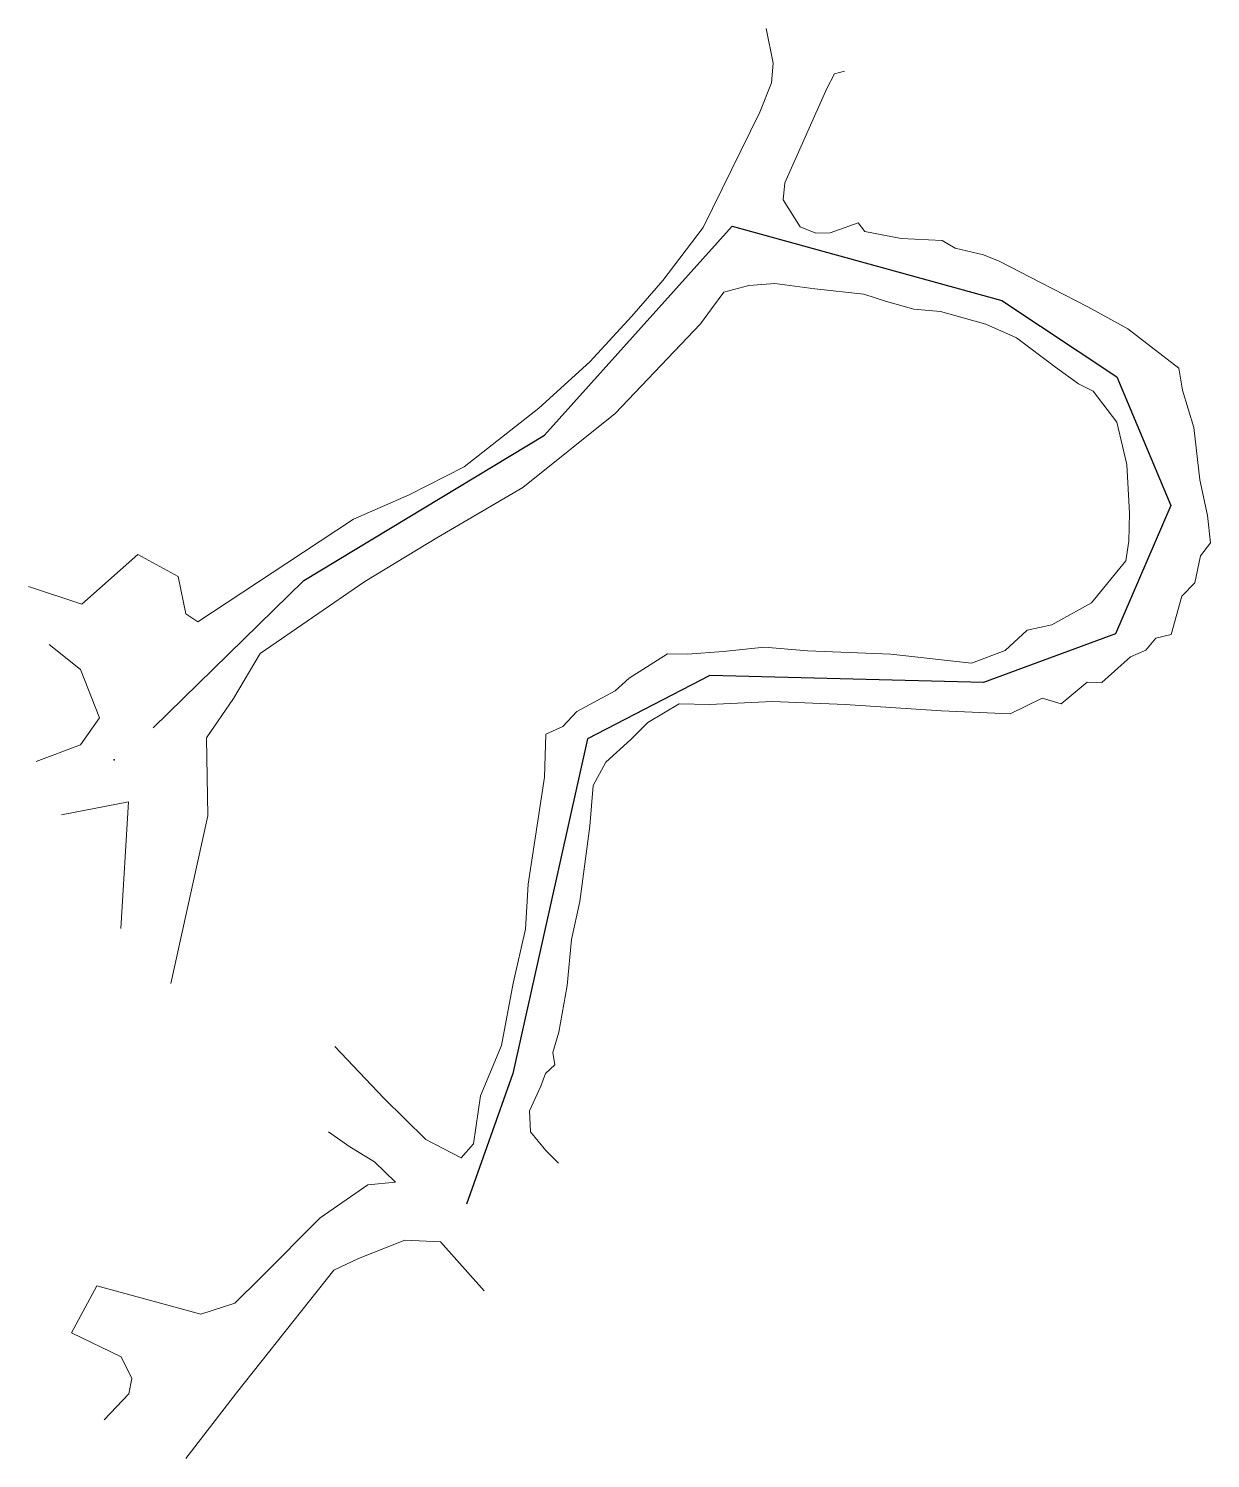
# Model space of a CAD drawing. Header units: millimetres. Extents: x 539441 to 539525, y 4477779 to 4477881.
import ezdxf

# ---------------------------------------------------------------- set-up
doc = ezdxf.new("R2010")
doc.units = ezdxf.units.MM
for name, color, linetype, lineweight, true_color in [('1478', 120, 'Continuous', 0, 0x00ffbf), ('GEOFENCE', 3, 'Continuous', 25, 0x00ff00), ('INIT_COORD', 5, 'Continuous', 25, 0x0000ff)]:
    doc.layers.add(name, color=color, linetype=linetype, lineweight=lineweight, true_color=true_color)

msp = doc.modelspace()

# ---------------------------------------------------------------- linework, layer by layer
at = {"layer": '1478'}
for p, q in [((539493.51, 4477878.28, 1476.38), (539493, 4477880.73, 1476.46)), ((539493.39, 4477876.88, 1476.44), (539493.51, 4477878.28, 1476.38)), ((539497.33, 4477876.46, 1476.8), (539497.86, 4477877.5, 1476.8)), ((539497.86, 4477877.5, 1476.8), (539498.59, 4477877.7, 1476.8)), ((539492.57, 4477874.78, 1476.47), (539493.39, 4477876.88, 1476.44)), ((539494.35, 4477869.77, 1476.51), (539497.33, 4477876.46, 1476.8)), ((539488.52, 4477866.58, 1476.54), (539492.57, 4477874.78, 1476.47)), ((539494.22, 4477868.54, 1476.43), (539494.35, 4477869.77, 1476.51)), ((539495.43, 4477866.62, 1476.48), (539494.22, 4477868.54, 1476.43)), ((539499.56, 4477866.92, 1476.91), (539497.57, 4477866.2, 1476.66)), ((539500.02, 4477866.29, 1476.91), (539499.56, 4477866.92, 1476.91)), ((539485.65, 4477862.81, 1476.19), (539488.52, 4477866.58, 1476.54)), ((539496.54, 4477866.18, 1476.59), (539495.43, 4477866.62, 1476.48)), ((539497.57, 4477866.2, 1476.66), (539496.54, 4477866.18, 1476.59)), ((539502.61, 4477865.81, 1476.93), (539500.02, 4477866.29, 1476.91)), ((539502.61, 4477865.81, 1476.93), (539505.54, 4477865.65, 1477.45)), ((539505.54, 4477865.65, 1477.45), (539506.46, 4477865.12, 1477.45)), ((539506.46, 4477865.12, 1477.45), (539508.48, 4477864.65, 1477.45)), ((539509.58, 4477864.18, 1477.83), (539508.48, 4477864.65, 1477.45)), ((539512.57, 4477862.64, 1478.65), (539509.58, 4477864.18, 1477.83)), ((539483.45, 4477860.27, 1476.17), (539485.65, 4477862.81, 1476.19)), ((539489.13, 4477860.8, 1476.1), (539489.99, 4477861.99, 1476.18)), ((539489.99, 4477861.99, 1476.18), (539491.77, 4477862.47, 1476.1)), ((539491.77, 4477862.47, 1476.1), (539493.62, 4477862.6, 1476.42)), ((539493.62, 4477862.6, 1476.42), (539496.48, 4477862.23, 1476.7)), ((539496.48, 4477862.23, 1476.7), (539499.95, 4477861.85, 1476.81)), ((539499.95, 4477861.85, 1476.81), (539501.58, 4477861.31, 1476.96)), ((539515.89, 4477860.95, 1479.41), (539512.57, 4477862.64, 1478.65)), ((539488.35, 4477859.73, 1476.17), (539489.13, 4477860.8, 1476.1)), ((539501.58, 4477861.31, 1476.96), (539503.51, 4477860.77, 1477.45)), ((539503.51, 4477860.77, 1477.45), (539505.41, 4477860.6, 1477.53)), ((539518.74, 4477859.38, 1479.97), (539515.89, 4477860.95, 1479.41)), ((539480.47, 4477857.04, 1475.8), (539483.45, 4477860.27, 1476.17)), ((539488.35, 4477859.73, 1476.17), (539482.27, 4477853.35, 1475.94)), ((539505.41, 4477860.6, 1477.53), (539508.63, 4477859.7, 1478.07)), ((539508.63, 4477859.7, 1478.07), (539510.82, 4477858.74, 1478.64)), ((539510.82, 4477858.74, 1478.64), (539513.6, 4477856.64, 1479.43)), ((539520.4, 4477858.09, 1480.35), (539518.74, 4477859.38, 1479.97)), ((539522.37, 4477856.58, 1480.85), (539520.4, 4477858.09, 1480.35)), ((539476.84, 4477853.73, 1475.81), (539480.47, 4477857.04, 1475.8)), ((539513.6, 4477856.64, 1479.43), (539515.22, 4477855.47, 1479.84)), ((539522.62, 4477855.01, 1480.99), (539522.37, 4477856.58, 1480.85)), ((539515.22, 4477855.47, 1479.84), (539516.28, 4477854.95, 1480.19)), ((539516.28, 4477854.95, 1480.19), (539517.95, 4477852.75, 1480.72)), ((539523.43, 4477852.37, 1481.01), (539522.62, 4477855.01, 1480.99)), ((539471.52, 4477849.56, 1475.72), (539476.84, 4477853.73, 1475.81)), ((539482.27, 4477853.35, 1475.94), (539475.71, 4477848.09, 1475.88)), ((539517.95, 4477852.75, 1480.72), (539518.67, 4477849.73, 1481.08)), ((539523.86, 4477848.65, 1481.17), (539523.43, 4477852.37, 1481.01)), ((539467.61, 4477847.57, 1475.77), (539471.52, 4477849.56, 1475.72)), ((539518.67, 4477849.73, 1481.08), (539518.85, 4477846.27, 1481.28)), ((539524.41, 4477846.11, 1481.43), (539523.86, 4477848.65, 1481.17)), ((539463.66, 4477845.83, 1475.7), (539467.61, 4477847.57, 1475.77)), ((539475.71, 4477848.09, 1475.88), (539469.59, 4477844.52, 1475.76)), ((539458.91, 4477842.71, 1475.6), (539463.66, 4477845.83, 1475.7)), ((539518.85, 4477846.27, 1481.28), (539518.82, 4477844.27, 1481.34)), ((539524.61, 4477844.16, 1481.48), (539524.41, 4477846.11, 1481.43)), ((539469.59, 4477844.52, 1475.76), (539464.47, 4477841.41, 1475.39)), ((539518.6, 4477842.88, 1481.39), (539518.82, 4477844.27, 1481.34)), ((539523.9, 4477843.24, 1481.42), (539524.61, 4477844.16, 1481.48)), ((539444.32, 4477839.8, 1476.83), (539448.3, 4477843.34, 1477.27)), ((539448.3, 4477843.34, 1477.27), (539451.18, 4477841.77, 1477.07)), ((539452.58, 4477838.54, 1475.13), (539458.91, 4477842.71, 1475.6)), ((539516.15, 4477839.9, 1482.44), (539518.6, 4477842.88, 1481.39)), ((539523.5, 4477841.31, 1481.6), (539523.9, 4477843.24, 1481.42)), ((539451.18, 4477841.77, 1477.07), (539451.73, 4477839.1, 1476.23)), ((539464.47, 4477841.41, 1475.39), (539457.01, 4477836.29, 1475.27)), ((539440.54, 4477841.05, 1477.6), (539444.32, 4477839.8, 1476.83)), ((539522.59, 4477840.36, 1481.58), (539523.5, 4477841.31, 1481.6)), ((539513.34, 4477838.32, 1482.33), (539516.15, 4477839.9, 1482.44)), ((539521.83, 4477837.64, 1481.85), (539522.59, 4477840.36, 1481.58)), ((539451.73, 4477839.1, 1476.23), (539452.58, 4477838.54, 1475.13)), ((539510.01, 4477836.49, 1482.41), (539511.57, 4477837.94, 1482.38)), ((539511.57, 4477837.94, 1482.38), (539513.34, 4477838.32, 1482.33)), ((539520.03, 4477836.53, 1481.93), (539520.73, 4477837.39, 1481.87)), ((539520.73, 4477837.39, 1481.87), (539521.83, 4477837.64, 1481.85)), ((539444.24, 4477835.16, 1477.52), (539442, 4477836.92, 1476.67)), ((539487.41, 4477836.23, 1487.5), (539489.94, 4477836.44, 1486.71)), ((539489.94, 4477836.44, 1486.71), (539492.9, 4477836.74, 1486.38)), ((539492.9, 4477836.74, 1486.38), (539495.94, 4477836.47, 1485.33)), ((539495.94, 4477836.47, 1485.33), (539501.87, 4477836.24, 1483.55)), ((539507.61, 4477835.61, 1482.52), (539510.01, 4477836.49, 1482.41)), ((539520.03, 4477836.53, 1481.93), (539518.92, 4477836.06, 1482.07)), ((539457.01, 4477836.29, 1475.27), (539455.12, 4477833.08, 1475.12)), ((539483.27, 4477834.53, 1488.09), (539485.98, 4477836.27, 1487.68)), ((539485.98, 4477836.27, 1487.68), (539487.41, 4477836.23, 1487.5)), ((539501.87, 4477836.24, 1483.55), (539507.61, 4477835.61, 1482.52)), ((539518.92, 4477836.06, 1482.07), (539516.89, 4477834.22, 1482.41)), ((539445.59, 4477831.72, 1474.67), (539444.24, 4477835.16, 1477.52)), ((539482.26, 4477833.64, 1488.28), (539483.27, 4477834.53, 1488.09)), ((539482.26, 4477833.64, 1488.28), (539479.55, 4477832.16, 1488.68)), ((539513.99, 4477832.7, 1482.4), (539515.85, 4477834.24, 1482.32)), ((539516.89, 4477834.22, 1482.41), (539515.85, 4477834.24, 1482.32)), ((539455.12, 4477833.08, 1475.12), (539453.19, 4477830.3, 1475.39)), ((539484.6, 4477831.38, 1488.29), (539486.82, 4477832.72, 1488.06)), ((539488.97, 4477832.67, 1487.38), (539486.82, 4477832.72, 1488.06)), ((539493.45, 4477832.88, 1486.48), (539488.97, 4477832.67, 1487.38)), ((539493.45, 4477832.88, 1486.48), (539498.62, 4477832.66, 1484.77)), ((539498.62, 4477832.66, 1484.77), (539505.48, 4477832.22, 1482.77)), ((539510.37, 4477831.99, 1482.39), (539512.65, 4477833.1, 1482.25)), ((539512.65, 4477833.1, 1482.25), (539513.99, 4477832.7, 1482.4)), ((539444.24, 4477829.8, 1474), (539445.59, 4477831.72, 1474.67)), ((539479.55, 4477832.16, 1488.68), (539478.54, 4477831.09, 1488.9)), ((539483.38, 4477830.17, 1488.82), (539484.6, 4477831.38, 1488.29)), ((539505.48, 4477832.22, 1482.77), (539510.37, 4477831.99, 1482.39)), ((539453.3, 4477824.75, 1475.82), (539453.19, 4477830.3, 1475.39)), ((539477.33, 4477830.54, 1489.04), (539477.24, 4477827.5, 1489.38)), ((539478.54, 4477831.09, 1488.9), (539477.33, 4477830.54, 1489.04)), ((539441.07, 4477828.61, 1473.29), (539444.24, 4477829.8, 1474)), ((539481.61, 4477828.55, 1489.31), (539483.38, 4477830.17, 1488.82)), ((539480.71, 4477826.89, 1489.49), (539481.61, 4477828.55, 1489.31)), ((539477.24, 4477827.5, 1489.38), (539476.07, 4477819.89, 1491.55)), ((539480.47, 4477824.01, 1490.31), (539480.71, 4477826.89, 1489.49)), ((539442.89, 4477824.82, 1473.87), (539447.65, 4477825.75, 1475.43)), ((539447.65, 4477825.75, 1475.43), (539447.11, 4477816.72, 1477.73)), ((539450.66, 4477812.81, 1478.91), (539453.3, 4477824.75, 1475.82)), ((539479.75, 4477818.65, 1491.51), (539480.47, 4477824.01, 1490.31)), ((539476.07, 4477819.89, 1491.55), (539475.88, 4477816.68, 1492.12)), ((539479.17, 4477815.95, 1492.18), (539479.75, 4477818.65, 1491.51)), ((539475.02, 4477812.84, 1493.02), (539475.88, 4477816.68, 1492.12)), ((539479.17, 4477815.95, 1492.18), (539478.85, 4477812.67, 1492.97)), ((539474.19, 4477808.4, 1493.91), (539475.02, 4477812.84, 1493.02)), ((539478.85, 4477812.67, 1492.97), (539478.27, 4477809.35, 1493.5)), ((539478.27, 4477809.35, 1493.5), (539477.83, 4477807.92, 1493.9)), ((539465.81, 4477804.67, 1498.02), (539462.33, 4477808.34, 1499.66)), ((539472.68, 4477804.83, 1494.59), (539474.19, 4477808.4, 1493.91)), ((539477.83, 4477807.92, 1493.9), (539477.98, 4477807.03, 1494.1)), ((539477.98, 4477807.03, 1494.1), (539477.31, 4477806.41, 1494.33)), ((539476.97, 4477805.52, 1494.61), (539477.31, 4477806.41, 1494.33)), ((539472.68, 4477804.83, 1494.59), (539472.2, 4477801.41, 1495.27)), ((539472.68, 4477804.83, 1494.59), (539472.2, 4477801.41, 1495.27)), ((539476.18, 4477803.77, 1494.9), (539476.97, 4477805.52, 1494.61)), ((539476.18, 4477803.77, 1494.9), (539476.97, 4477805.52, 1494.61)), ((539465.81, 4477804.67, 1498.02), (539468.81, 4477801.73, 1497.49)), ((539476.24, 4477802.26, 1495.28), (539476.18, 4477803.77, 1494.9)), ((539476.24, 4477802.26, 1495.28), (539476.18, 4477803.77, 1494.9)), ((539463.4, 4477801.2, 1497.76), (539461.87, 4477802.26, 1498.54)), ((539477.34, 4477800.94, 1495.6), (539476.24, 4477802.26, 1495.28)), ((539477.34, 4477800.94, 1495.6), (539476.24, 4477802.26, 1495.28)), ((539465.14, 4477800.13, 1497.55), (539463.4, 4477801.2, 1497.76)), ((539471.31, 4477800.43, 1497.1), (539468.81, 4477801.73, 1497.49)), ((539471.31, 4477800.43, 1497.1), (539468.81, 4477801.73, 1497.49)), ((539471.31, 4477800.43, 1497.1), (539472.2, 4477801.41, 1495.27)), ((539471.31, 4477800.43, 1497.1), (539472.2, 4477801.41, 1495.27)), ((539478.24, 4477800.05, 1496.5), (539477.34, 4477800.94, 1495.6)), ((539478.24, 4477800.05, 1496.5), (539477.34, 4477800.94, 1495.6)), ((539465.14, 4477800.13, 1497.55), (539466.65, 4477798.68, 1497.51)), ((539461.28, 4477796.16, 1493.92), (539464.68, 4477798.5, 1494.57)), ((539466.65, 4477798.68, 1497.51), (539464.68, 4477798.5, 1494.57)), ((539457.07, 4477791.92, 1492.69), (539461.28, 4477796.16, 1493.92)), ((539464, 4477793.26, 1494.13), (539467.31, 4477794.56, 1495.12)), ((539467.31, 4477794.56, 1495.12), (539469.85, 4477794.44, 1495.73)), ((539469.85, 4477794.44, 1495.73), (539472.95, 4477790.97, 1496.75)), ((539462.25, 4477792.44, 1494.04), (539464, 4477793.26, 1494.13)), ((539455.22, 4477790.09, 1493.13), (539457.07, 4477791.92, 1492.69)), ((539455.32, 4477783.72, 1492.22), (539462.25, 4477792.44, 1494.04)), ((539443.58, 4477787.97, 1491.67), (539445.39, 4477791.31, 1491.67)), ((539445.39, 4477791.31, 1491.67), (539452.8, 4477789.31, 1492.83)), ((539452.8, 4477789.31, 1492.83), (539455.22, 4477790.09, 1493.13)), ((539447.13, 4477786.28, 1491.68), (539443.58, 4477787.97, 1491.67)), ((539447.89, 4477784.73, 1491.35), (539447.13, 4477786.28, 1491.68)), ((539447.68, 4477783.63, 1491.08), (539447.89, 4477784.73, 1491.35)), ((539445.91, 4477781.79, 1490.56), (539447.68, 4477783.63, 1491.08)), ((539451.72, 4477779.05, 1491.4), (539455.32, 4477783.72, 1492.22))]:
    msp.add_line(p, q, dxfattribs=at)
at = {"layer": 'GEOFENCE', "linetype": 'ByBlock'}
for p, q in [((539477.24, 4477851.81, 1475.86), (539490.59, 4477866.69, 1476.35)), ((539490.59, 4477866.69, 1476.35), (539509.77, 4477861.4, 1478.32)), ((539509.77, 4477861.4, 1478.32), (539517.95, 4477855.97, 1480.24)), ((539517.95, 4477855.97, 1480.24), (539521.81, 4477846.82, 1481.34)), ((539460.11, 4477841.48, 1475.73), (539477.24, 4477851.81, 1475.86)), ((539521.81, 4477846.82, 1481.34), (539517.86, 4477837.68, 1482.24)), ((539449.39, 4477831.01, 1475.03), (539460.11, 4477841.48, 1475.73)), ((539517.86, 4477837.68, 1482.24), (539508.48, 4477834.22, 1482.54)), ((539489.01, 4477834.72, 1487.1), (539480.31, 4477830.23, 1489.11)), ((539508.48, 4477834.22, 1482.54), (539489.01, 4477834.72, 1487.1)), ((539480.31, 4477830.23, 1489.11), (539474.98, 4477806.43, 1494.62)), ((539474.98, 4477806.43, 1494.62), (539471.69, 4477797.12, 1496.16))]:
    msp.add_line(p, q, dxfattribs=at)
at = {"layer": 'INIT_COORD', "linetype": 'ByBlock'}
msp.add_point((539446.62, 4477828.73, 1475.05), dxfattribs=at)

doc.saveas('drawing.dxf')
